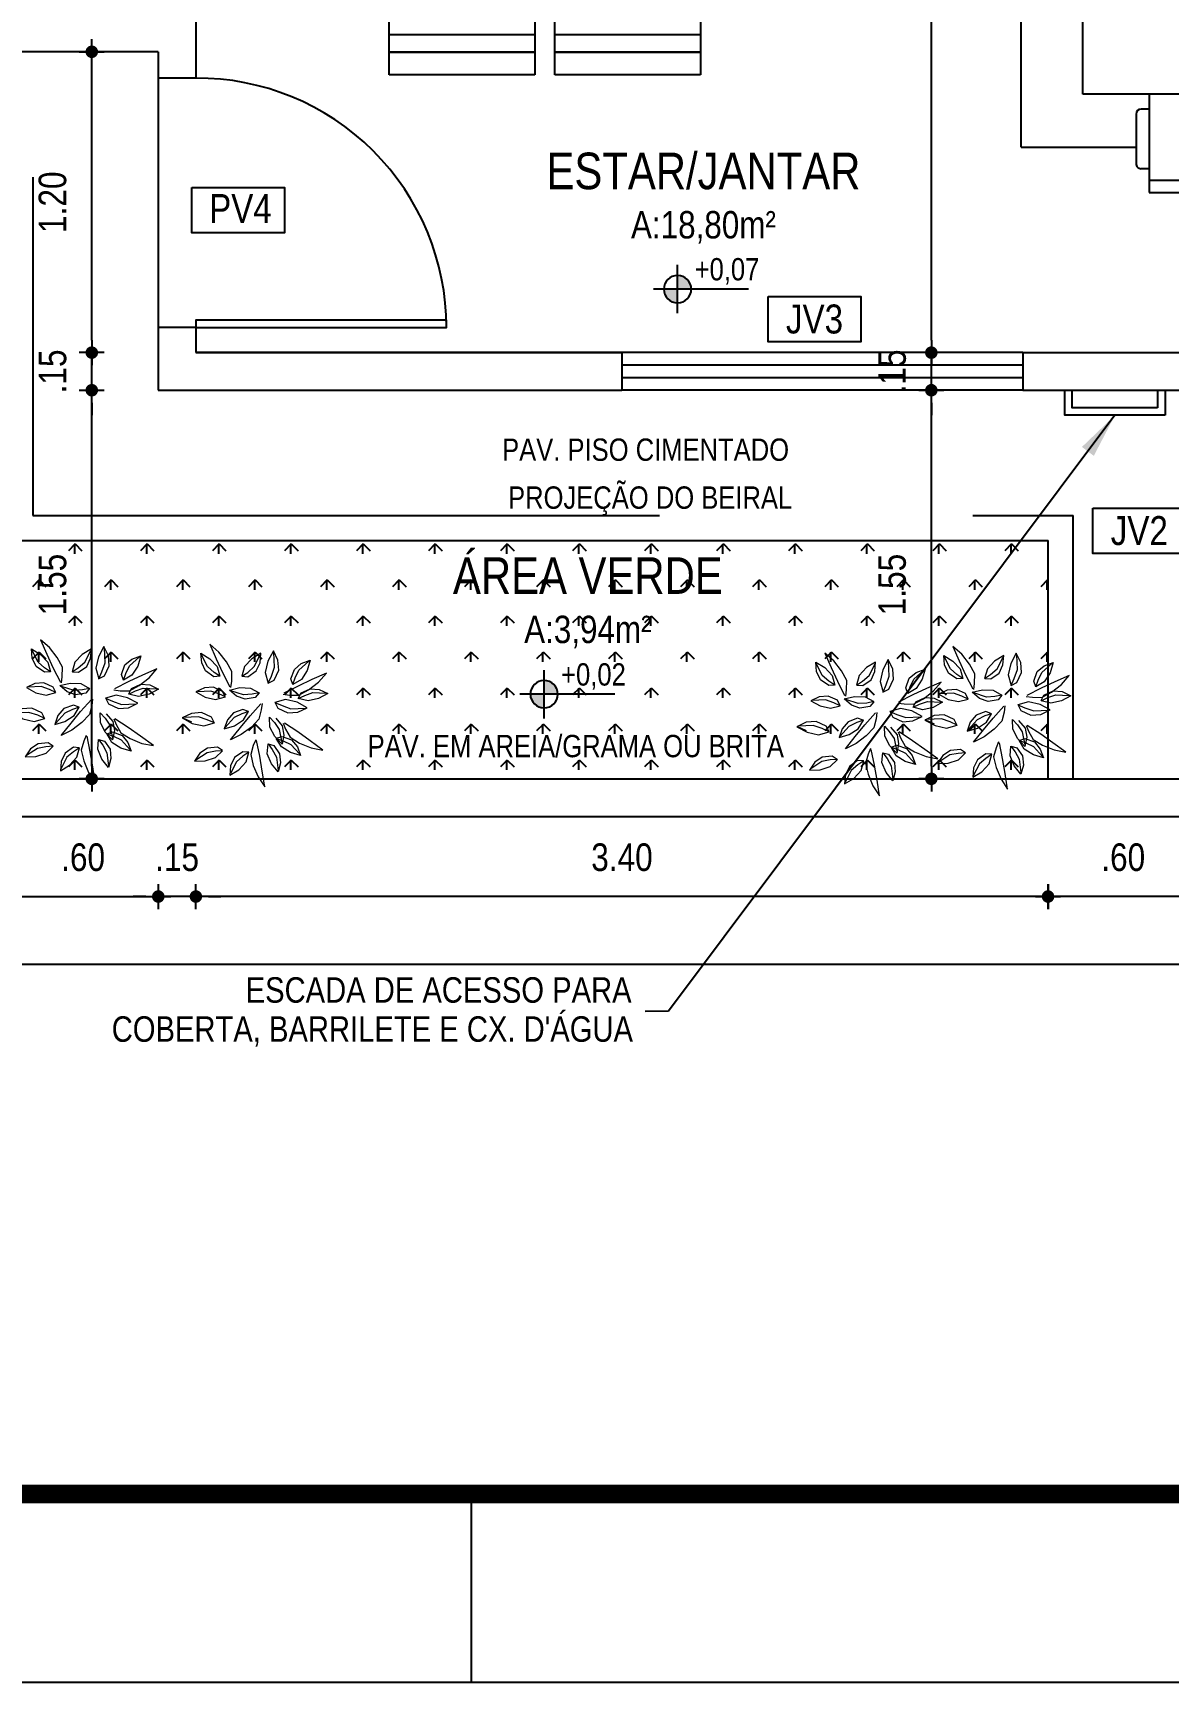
# Model space of a CAD drawing. Header units: millimetres. Extents: x 0 to 5100, y -1 to 1869.
# Drawn here: x 4797.01 to 4801.54, y 962.06 to 968.64 of the extents above; entities that cross this region are included whole.
import ezdxf
from ezdxf.enums import TextEntityAlignment as Align

# ---------------------------------------------------------------- set-up
doc = ezdxf.new("R2010")
doc.units = ezdxf.units.MM
doc.header["$LTSCALE"] = 20
doc.linetypes.add('HIDDEN2', pattern=[0.1875, 0.125, -0.0625])
for name, color, linetype in [('001', 1, 'Continuous'), ('003', 3, 'Continuous'), ('A-PEN-G', 3, 'Continuous'), ('AR-MOB', 252, 'Continuous'), ('COTA', 7, 'Continuous'), ('COTAS', 7, 'Continuous'), ('COTAS01', 7, 'Continuous'), ('DIVERSOS', 1, 'Continuous'), ('E-hatch', 8, 'Continuous'), ('E-txt-g', 3, 'Continuous'), ('LAY-OUT03', 6, 'Continuous'), ('LAY-OUT04', 4, 'Continuous'), ('LAYER1', 2, 'Continuous'), ('LAYER7', 4, 'Continuous'), ('LINHA PISO', 9, 'Continuous')]:
    doc.layers.add(name, color=color, linetype=linetype)
for name, color, linetype, lineweight in [('E-Cta-W', 7, 'Continuous', 20), ('E-Lay-9', 9, 'Continuous', 9), ('E-Txt-W', 7, 'Continuous', 20)]:
    doc.layers.add(name, color=color, linetype=linetype, lineweight=lineweight)
doc.styles.add('F2', font='ARIALN.TTF')
doc.styles.add('REG60', font='romans.shx', dxfattribs={"width": 0.8, "height": 0.15})
doc.styles.add('REG80', font='romans.shx', dxfattribs={"width": 0.8, "height": 0.2})
doc.styles.get("Standard").update_dxf_attribs({"font": 'arial.ttf'})
doc.dimstyles.new('ARQUITETURA', dxfattribs={"dimtxt": 0.11, "dimasz": 0.05, "dimexe": 0.1, "dimexo": 0, "dimgap": 0.1, "dimtad": 1, "dimzin": 5, "dimdsep": 46, "dimtxsty": 'F2', "dimblk": 'COTA', "dimcen": 0, "dimse1": 1, "dimse2": 1, "dimadec": 0, "dimazin": 0, "dimtfac": 2, "dimtix": 1, "dimtmove": 2, "dimatfit": 3, "dimldrblk": 'COTA', "dimfxl": 1, "dimtolj": 1, "dimtzin": 5, "dimarcsym": 0})
doc.dimstyles.get("Standard").update_dxf_attribs({"dimtxt": 0.18, "dimasz": 0.18, "dimexe": 0.18, "dimexo": 0.0625, "dimgap": 0.09, "dimtad": 0, "dimtih": 1, "dimtoh": 1, "dimdec": 4, "dimzin": 0, "dimdsep": 46, "dimtxsty": 'Standard', "dimcen": 0.09, "dimadec": 0, "dimazin": 0, "dimtfac": 1, "dimtdec": 4, "dimtofl": 0, "dimtmove": 0, "dimatfit": 3, "dimfxl": 1, "dimtolj": 1, "dimtzin": 0, "dimarcsym": 0})

# ---------------------------------------------------------------- blocks, each defined once
blk = doc.blocks.new('COTA')
at = {"layer": 'COTA'}
for p, q in [((-1, 0), (1, 0)), ((0, 1), (0, -1))]:
    blk.add_line(p, q, dxfattribs=at)
at = {"layer": 'COTA', "const_width": 0.5}
blk.add_lwpolyline([(-0.25, 0, 1), (0.25, 0, 1)], format="xyb", close=True, dxfattribs=at)
blk = doc.blocks.new('*D245')
at = {"color": 0, "lineweight": -2}
blk.add_line((4801.6127, 965.1911), (4801.1127, 965.1911), dxfattribs=at)
at = {"color": 0, "lineweight": -2, "xscale": 0.05, "yscale": 0.05, "zscale": 0.05, "rotation": 180}
blk.add_blockref('COTA', (4801.0627, 965.1911), dxfattribs=at)
at = {"color": 0, "lineweight": -2, "xscale": 0.05, "yscale": 0.05, "zscale": 0.05}
blk.add_blockref('COTA', (4801.6627, 965.1911), dxfattribs=at)
at = {"color": 0, "insert": (4801.3627, 965.3473), "char_height": 0.11, "attachment_point": 5, "style": 'F2'}
blk.add_mtext('\\A1;.60', dxfattribs=at)
blk = doc.blocks.new('*D246')
at = {"color": 0, "lineweight": -2}
blk.add_line((4801.0127, 965.1911), (4797.7127, 965.1911), dxfattribs=at)
at = {"color": 0, "lineweight": -2, "xscale": 0.05, "yscale": 0.05, "zscale": 0.05, "rotation": 180}
blk.add_blockref('COTA', (4797.6627, 965.1911), dxfattribs=at)
at = {"color": 0, "lineweight": -2, "xscale": 0.05, "yscale": 0.05, "zscale": 0.05}
blk.add_blockref('COTA', (4801.0627, 965.1911), dxfattribs=at)
at = {"color": 0, "insert": (4799.3627, 965.3473), "char_height": 0.11, "attachment_point": 5, "style": 'F2'}
blk.add_mtext('\\A1;3.40', dxfattribs=at)
blk = doc.blocks.new('*D247')
at = {"color": 0, "lineweight": -2}
for p, q in [((4797.4627, 965.1911), (4797.4127, 965.1911)), ((4797.6627, 965.1911), (4797.5127, 965.1911)), ((4797.7127, 965.1911), (4797.7627, 965.1911))]:
    blk.add_line(p, q, dxfattribs=at)
at = {"color": 0, "lineweight": -2, "xscale": 0.05, "yscale": 0.05, "zscale": 0.05}
blk.add_blockref('COTA', (4797.5127, 965.1911), dxfattribs=at)
at = {"color": 0, "lineweight": -2, "xscale": 0.05, "yscale": 0.05, "zscale": 0.05, "rotation": 180}
blk.add_blockref('COTA', (4797.6627, 965.1911), dxfattribs=at)
at = {"color": 0, "insert": (4797.5877, 965.3473), "char_height": 0.11, "attachment_point": 5, "style": 'F2'}
blk.add_mtext('\\A1;.15', dxfattribs=at)
blk = doc.blocks.new('TXT-AMB75')
at = {"layer": 'E-txt-g', "style": 'REG80', "width": 0.8, "flags": 8}
blk.add_attdef('TXT', text='', height=0.2, dxfattribs=at).set_placement((0.0055, 0.2964), align=Align.CENTER)
at = {"layer": 'E-Txt-W', "style": 'REG60', "width": 0.8, "flags": 8}
blk.add_attdef('TXT', text='', height=0.15, dxfattribs=at).set_placement((0.0055, 0.0271), align=Align.CENTER)
blk = doc.blocks.new('*D269')
at = {"color": 0, "lineweight": -2}
blk.add_line((4808.8627, 964.9205), (4783.9627, 964.9205), dxfattribs=at)
at = {"color": 0, "lineweight": -2, "xscale": 0.05, "yscale": 0.05, "zscale": 0.05, "rotation": 180}
blk.add_blockref('COTA', (4783.9127, 964.9205), dxfattribs=at)
at = {"color": 0, "lineweight": -2, "xscale": 0.05, "yscale": 0.05, "zscale": 0.05}
blk.add_blockref('COTA', (4808.9127, 964.9205), dxfattribs=at)
at = {"color": 0, "insert": (4796.4127, 965.0767), "char_height": 0.11, "attachment_point": 5, "style": 'F2'}
blk.add_mtext('\\A1;25.00', dxfattribs=at)
blk = doc.blocks.new('SALLA')
at = {"layer": 'AR-MOB', "color": 8}
for p, q in [((2372.9014, 1146.0273), (2372.1746, 1146.0273)), ((2372.1746, 1146.0273), (2372.1746, 1145.8261)), ((2372.9014, 1145.8261), (2372.9014, 1146.0273)), ((2373.727, 1146.0273), (2373.0003, 1146.0273)), ((2373.0003, 1146.0273), (2373.0003, 1145.8261)), ((2373.727, 1145.8261), (2373.727, 1146.0273)), ((2372.1746, 1145.9155), (2372.9014, 1145.9155)), ((2373.0003, 1145.9155), (2373.727, 1145.9155)), ((2372.1746, 1145.8261), (2372.1746, 1145.2447)), ((2372.9014, 1145.2447), (2372.9014, 1145.8261)), ((2373.0003, 1145.8261), (2373.0003, 1145.2447)), ((2373.727, 1145.2447), (2373.727, 1145.8261)), ((2372.1746, 1145.2447), (2372.9014, 1145.2447)), ((2373.0003, 1145.2447), (2373.727, 1145.2447))]:
    blk.add_line(p, q, dxfattribs=at)
for points in [[(2372.9014, 1145.9155), (2372.1746, 1145.9155), (2372.1746, 1145.8261), (2372.9014, 1145.8261)], [(2373.727, 1145.9155), (2373.0003, 1145.9155), (2373.0003, 1145.8261), (2373.727, 1145.8261)], [(2374.0012, 1143.2605), (2374.5383, 1143.2605), (2374.5383, 1145.1355), (2374.0012, 1145.1355), (2374.0012, 1145.278), (2374.6947, 1145.278), (2374.6947, 1143.118), (2374.0012, 1143.118), (2374.0012, 1143.2605)], [(2373.4742, 1144.2914), (2372.814, 1144.2914), (2372.814, 1144.8481), (2373.4742, 1144.8481)], [(2373.4742, 1143.5347), (2372.814, 1143.5347), (2372.814, 1144.2914), (2373.4742, 1144.2914)], [(2374.4207, 1143.8855), (2374.4908, 1143.8855)]]:
    blk.add_lwpolyline(points, close=True, dxfattribs=at)
at = {"layer": 'AR-MOB', "color": 8, "lineweight": 60}
for points in [[(2372.1746, 1145.6983), (2371.9962, 1145.6983), (2371.9962, 1142.9966), (2374.0701, 1142.9966)], [(2373.0003, 1145.6983), (2372.9014, 1145.6983)], [(2374.2711, 1145.278), (2374.2711, 1145.6983), (2373.727, 1145.6983)], [(2373.6972, 1142.9966), (2374.0711, 1142.9966), (2374.0711, 1143.118)]]:
    blk.add_lwpolyline(points, dxfattribs=at)
at = {"layer": 'AR-MOB', "color": 8}
for points in [[(2374.0012, 1145.2495), (2373.8872, 1145.2495, 0.414214), (2373.8397, 1145.202), (2373.8397, 1144.5957, 0.414214), (2373.8872, 1144.5482), (2374.3257, 1144.5482, -0.414214), (2374.3732, 1144.5007), (2374.3732, 1143.933, 0.414214), (2374.4207, 1143.8855, 0.414214), (2374.3732, 1143.838, 0.414214), (2374.3257, 1143.8855, 0.414214), (2374.3732, 1143.933)], [(2374.3732, 1145.088), (2374.3732, 1144.5957, 0.414214), (2374.4207, 1144.5482)], [(2374.5383, 1144.5007, 0.414214), (2374.4908, 1144.5482, 0.414214), (2374.5383, 1144.5957)], [(2373.8872, 1143.8855), (2374.3257, 1143.8855), (2373.8872, 1143.8855, -0.414214), (2373.8397, 1143.933), (2373.8397, 1144.5007, -0.414214), (2373.8872, 1144.5482)], [(2374.3732, 1144.5007, -0.414214), (2374.4207, 1144.5482), (2374.4908, 1144.5482)], [(2374.5383, 1143.838, 0.414214), (2374.4908, 1143.8855, 0.414214), (2374.5383, 1143.933)], [(2374.0012, 1143.1465), (2373.8872, 1143.1465, -0.414214), (2373.8397, 1143.194), (2373.8397, 1143.838, -0.414214), (2373.8872, 1143.8855)], [(2374.3732, 1143.308), (2374.3732, 1143.838), (2374.3732, 1143.308, 0.414214), (2374.4207, 1143.2605)]]:
    blk.add_lwpolyline(points, format="xyb", dxfattribs=at)
for centre, radius, start, end in [((2374.3257, 1145.088), 0.0475, 0, 90), ((2374.4207, 1145.088), 0.0475, 90, 180), ((2374.3105, 1144.611), 0.0646, 283.68358, 346.31642)]:
    blk.add_arc(centre, radius, start, end, dxfattribs=at)
for centre, major_axis, start_param, end_param in [((2372.9393, 1143.8815), (-0.0616, -0.0616), 3.141593, 9.424778), ((2373.1813, 1143.8815), (-0.0616, -0.0616), 3.141593, 9.424778), ((2373.0338, 1143.6367), (0.1161, 0), 0, 6.283185)]:
    blk.add_ellipse(centre, major_axis=major_axis, ratio=0.629629, start_param=start_param, end_param=end_param, dxfattribs=at)
for points in [[(2373.0168, 1143.959), (2373.0057, 1143.9701), (2372.9902, 1143.9759), (2372.9453, 1143.9781), (2372.9146, 1143.9636), (2372.9624, 1143.9194), (2372.9446, 1143.8896), (2372.9386, 1143.8378), (2372.9454, 1143.8144), (2372.9794, 1143.7863), (2372.9067, 1143.7836), (2372.9509, 1143.7939), (2372.9726, 1143.8066), (2373.0201, 1143.8513), (2373.0396, 1143.8905), (2373.0313, 1143.9383), (2373.0257, 1143.9501), (2373.0168, 1143.959)], [(2373.2588, 1143.959), (2373.2477, 1143.9701), (2373.2322, 1143.9759), (2373.1873, 1143.9781), (2373.1566, 1143.9636), (2373.1079, 1143.9194), (2373.0901, 1143.8896), (2373.0841, 1143.8378), (2373.0909, 1143.8144), (2373.1249, 1143.7863), (2373.1487, 1143.7836), (2373.1929, 1143.7939), (2373.2146, 1143.8066), (2373.2621, 1143.8513), (2373.2816, 1143.8905), (2373.2733, 1143.9383), (2373.2677, 1143.9501), (2373.2588, 1143.959)], [(2373.1799, 1143.6367), (2373.1799, 1143.6576), (2373.1708, 1143.6777), (2373.1306, 1143.7221), (2373.088, 1143.7374), (2373.0004, 1143.7417), (2372.9554, 1143.7304), (2372.9974, 1143.6872), (2372.9817, 1143.6587), (2372.9874, 1143.6001), (2372.9107, 1143.5751), (2372.9622, 1143.6432), (2372.9946, 1143.6347), (2373.0815, 1143.6321), (2373.1369, 1143.5506), (2373.1741, 1143.6035), (2373.1799, 1143.6199), (2373.1799, 1143.6367)]]:
    blk.add_open_spline(points, degree=3, knots=[0, 0, 0, 0, 0.519046, 0.519046, 1.493507, 1.493507, 2.470493, 2.470493, 3.20228, 3.20228, 3.934067, 3.934067, 4.665854, 4.665854, 5.866303, 5.866303, 6.283185, 6.283185, 6.283185, 6.283185], dxfattribs=at)
blk = doc.blocks.new('A$C118B4C87')
at = {"layer": 'COTAS01', "color": 8}
for p, q in [((0.7174, 1.4873), (0.1807, 1.4873)), ((0.1807, 1.0295), (0.1807, 1.4873)), ((1.4597, 1.4873), (1.1428, 1.4873)), ((2.4036, 1.4873), (1.8851, 1.4873)), ((2.4036, 1.0295), (2.4036, 1.4873)), ((0.1807, 0.1462), (0.1807, 0.604)), ((2.4036, 0.1462), (2.4036, 0.604)), ((0.7174, 0.1462), (0.1807, 0.1462)), ((1.4597, 0.1462), (1.1428, 0.1462)), ((2.4036, 0.1462), (1.8851, 0.1462))]:
    blk.add_line(p, q, dxfattribs=at)
blk.add_arc((1.1228, 0.1146), 0.02, 270, 0, dxfattribs=at)
at = {"layer": 'LAY-OUT03', "color": 8}
for p, q in [((0.77, 1.6335), (1.0902, 1.6335)), ((0.77, 1.2421), (0.77, 1.6335)), ((0.77, 1.5853), (1.0902, 1.5853)), ((1.0902, 1.2421), (1.0902, 1.6335)), ((1.8325, 1.6335), (1.5123, 1.6335)), ((1.5123, 1.2421), (1.5123, 1.6335)), ((1.8325, 1.5853), (1.5123, 1.5853)), ((1.8325, 1.2421), (1.8325, 1.6335)), ((0.7174, 1.3214), (0.7174, 1.5188)), ((0.77, 1.5389), (0.7374, 1.5389)), ((1.0902, 1.5389), (1.1228, 1.5389)), ((1.1428, 1.3214), (1.1428, 1.5188)), ((1.4597, 1.3214), (1.4597, 1.5188)), ((1.5123, 1.5389), (1.4797, 1.5389)), ((1.8325, 1.5389), (1.8651, 1.5389)), ((1.8851, 1.3214), (1.8851, 1.5188)), ((0.77, 1.3014), (0.7374, 1.3014)), ((1.0902, 1.3014), (1.1228, 1.3014)), ((1.5123, 1.3014), (1.4797, 1.3014)), ((1.8325, 1.3014), (1.8651, 1.3014)), ((0.0946, 0.9769), (0.0946, 1.0094)), ((0.3121, 1.0295), (0.1146, 1.0295)), ((0.3321, 0.9769), (0.3321, 1.0094)), ((2.2521, 0.9769), (2.2521, 1.0094)), ((2.2721, 1.0295), (2.4696, 1.0295)), ((2.4896, 0.9769), (2.4896, 1.0094)), ((0, 0.6566), (0, 0.9769)), ((0.3914, 0.9769), (0, 0.9769)), ((0.0481, 0.6566), (0.0481, 0.9769)), ((2.1928, 0.9769), (2.5842, 0.9769)), ((2.5361, 0.6566), (2.5361, 0.9769)), ((2.5842, 0.6566), (2.5842, 0.9769)), ((0.3914, 0.6566), (0, 0.6566)), ((0.0946, 0.6566), (0.0946, 0.624)), ((0.3121, 0.604), (0.1146, 0.604)), ((0.3321, 0.6566), (0.3321, 0.624)), ((2.1928, 0.6566), (2.5842, 0.6566)), ((2.2521, 0.6566), (2.2521, 0.624)), ((2.2721, 0.604), (2.4696, 0.604)), ((2.4896, 0.6566), (2.4896, 0.624)), ((0.77, 0.3321), (0.7374, 0.3321)), ((0.77, 0.3914), (0.77, 0)), ((1.0902, 0.3914), (1.0902, 0)), ((1.0902, 0.3321), (1.1228, 0.3321)), ((1.5123, 0.3321), (1.4797, 0.3321)), ((1.5123, 0.3914), (1.5123, 0)), ((1.8325, 0.3914), (1.8325, 0)), ((1.8325, 0.3321), (1.8651, 0.3321)), ((0.7174, 0.3121), (0.7174, 0.1146)), ((1.1428, 0.3121), (1.1428, 0.1146)), ((1.4597, 0.3121), (1.4597, 0.1146)), ((1.8851, 0.3121), (1.8851, 0.1146)), ((0.77, 0.0946), (0.7374, 0.0946)), ((1.0902, 0.0946), (1.1228, 0.0946)), ((1.5123, 0.0946), (1.4797, 0.0946)), ((1.8325, 0.0946), (1.8651, 0.0946)), ((0.77, 0.0481), (1.0902, 0.0481)), ((0.77, 0), (1.0902, 0)), ((1.8325, 0.0481), (1.5123, 0.0481)), ((1.8325, 0), (1.5123, 0))]:
    blk.add_line(p, q, dxfattribs=at)
for centre, start, end in [((0.7374, 1.5188), 90, 180), ((1.1228, 1.5188), 360, 90), ((1.4797, 1.5188), 90, 180), ((1.8651, 1.5188), 360, 90), ((0.7374, 1.3214), 180, 270), ((1.1228, 1.3214), 270, 0), ((1.4797, 1.3214), 180, 270), ((1.8651, 1.3214), 270, 0), ((0.1146, 1.0094), 90, 180), ((0.3121, 1.0094), 0, 90), ((2.2721, 1.0094), 90, 180), ((2.4696, 1.0094), 0, 90), ((0.1146, 0.624), 180, 270), ((0.3121, 0.624), 270, 360), ((2.2721, 0.624), 180, 270), ((2.4696, 0.624), 270, 360), ((0.7374, 0.3121), 90, 180), ((1.1228, 0.3121), 0, 90), ((1.4797, 0.3121), 90, 180), ((1.8651, 0.3121), 0, 90), ((0.7374, 0.1146), 180, 270), ((1.4797, 0.1146), 180, 270), ((1.8651, 0.1146), 270, 0)]:
    blk.add_arc(centre, 0.02, start, end, dxfattribs=at)
at = {"layer": 'LAY-OUT04', "color": 8}
for p, q in [((0.3914, 1.2421), (0.3914, 0.3914)), ((2.1928, 1.2421), (0.3914, 1.2421)), ((2.1928, 1.2421), (2.1928, 0.3914)), ((2.1928, 0.3914), (0.3914, 0.3914))]:
    blk.add_line(p, q, dxfattribs=at)
blk = doc.blocks.new('NIVEL')
at = {"layer": 'DIVERSOS'}
h = blk.add_hatch(color=7, dxfattribs=at)
h.paths.add_polyline_path([(0, 0.137, 0.414214), (-0.137, 0), (0, 0)])
h.paths.add_polyline_path([(0, 0), (0, -0.137, 0.414214), (0.137, 0)])
at = {"layer": 'DIVERSOS', "color": 7}
for p, q in [((0, 0.242), (0, -0.242)), ((0.709, 0), (-0.242, 0))]:
    blk.add_line(p, q, dxfattribs=at)
blk.add_circle((0, 0), 0.137, dxfattribs=at)
blk = doc.blocks.new('PRANCHA')
at = {"color": 7}
blk.add_line((48.1, 1), (48.1, 0), dxfattribs=at)
blk.add_lwpolyline([(0, 0), (84.1, 0), (84.1, 59.4), (0, 59.4)], close=True, dxfattribs=at)
at = {"color": 1, "const_width": 0.1}
blk.add_lwpolyline([(2.5, 58.4), (83.1, 58.4), (83.1, 1), (2.5, 1)], close=True, dxfattribs=at)
blk = doc.blocks.new('*D294')
at = {"color": 0, "lineweight": -2}
blk.add_line((4796.9627, 965.1911), (4797.4627, 965.1911), dxfattribs=at)
at = {"color": 0, "lineweight": -2, "xscale": 0.05, "yscale": 0.05, "zscale": 0.05, "rotation": 180}
blk.add_blockref('COTA', (4796.9127, 965.1911), dxfattribs=at)
at = {"color": 0, "lineweight": -2, "xscale": 0.05, "yscale": 0.05, "zscale": 0.05}
blk.add_blockref('COTA', (4797.5127, 965.1911), dxfattribs=at)
at = {"color": 0, "insert": (4797.2127, 965.3473), "char_height": 0.11, "attachment_point": 5, "style": 'F2'}
blk.add_mtext('\\A1;.60', dxfattribs=at)
blk = doc.blocks.new('*D295')
at = {"color": 0, "lineweight": -2}
blk.add_line((4800.5971, 965.7106), (4800.5971, 967.1606), dxfattribs=at)
at = {"color": 0, "lineweight": -2, "xscale": 0.05, "yscale": 0.05, "zscale": 0.05}
for p, rotation in [((4800.5971, 967.2106), 90), ((4800.5971, 965.6606), 270)]:
    blk.add_blockref('COTA', p, dxfattribs=dict(at, rotation=rotation))
at = {"color": 0, "insert": (4800.441, 966.4356), "char_height": 0.11, "attachment_point": 5, "rotation": 90, "style": 'F2'}
blk.add_mtext('\\A1;1.55', dxfattribs=at)
blk = doc.blocks.new('*D296')
at = {"color": 0, "lineweight": -2}
for p, q in [((4800.5971, 967.4106), (4800.5971, 967.4606)), ((4800.5971, 967.2106), (4800.5971, 967.3606)), ((4800.5971, 967.1606), (4800.5971, 967.1106))]:
    blk.add_line(p, q, dxfattribs=at)
at = {"color": 0, "lineweight": -2, "xscale": 0.05, "yscale": 0.05, "zscale": 0.05}
for p, rotation in [((4800.5971, 967.3606), 270), ((4800.5971, 967.2106), 90)]:
    blk.add_blockref('COTA', p, dxfattribs=dict(at, rotation=rotation))
at = {"color": 0, "insert": (4800.441, 967.2856), "char_height": 0.11, "attachment_point": 5, "rotation": 90, "style": 'F2'}
blk.add_mtext('\\A1;.15', dxfattribs=at)
blk = doc.blocks.new('*D297')
at = {"color": 0, "lineweight": -2}
blk.add_line((4800.5971, 967.4106), (4800.5971, 970.9606), dxfattribs=at)
at = {"color": 0, "lineweight": -2, "xscale": 0.05, "yscale": 0.05, "zscale": 0.05}
for p, rotation in [((4800.5971, 971.0106), 90), ((4800.5971, 967.3606), 270)]:
    blk.add_blockref('COTA', p, dxfattribs=dict(at, rotation=rotation))
at = {"color": 0, "insert": (4800.4184, 968.8614), "char_height": 0.11, "attachment_point": 5, "rotation": 90, "style": 'F2'}
blk.add_mtext('\\A1;3.65', dxfattribs=at)
blk = doc.blocks.new('*D319')
at = {"color": 0, "lineweight": -2}
blk.add_line((4797.2474, 965.7106), (4797.2474, 967.1606), dxfattribs=at)
at = {"color": 0, "lineweight": -2, "xscale": 0.05, "yscale": 0.05, "zscale": 0.05}
for p, rotation in [((4797.2474, 967.2106), 90), ((4797.2474, 965.6606), 270)]:
    blk.add_blockref('COTA', p, dxfattribs=dict(at, rotation=rotation))
at = {"color": 0, "insert": (4797.0912, 966.4356), "char_height": 0.11, "attachment_point": 5, "rotation": 90, "style": 'F2'}
blk.add_mtext('\\A1;1.55', dxfattribs=at)
blk = doc.blocks.new('*D320')
at = {"color": 0, "lineweight": -2}
for p, q in [((4797.2474, 967.4106), (4797.2474, 967.4606)), ((4797.2474, 967.2106), (4797.2474, 967.3606)), ((4797.2474, 967.1606), (4797.2474, 967.1106))]:
    blk.add_line(p, q, dxfattribs=at)
at = {"color": 0, "lineweight": -2, "xscale": 0.05, "yscale": 0.05, "zscale": 0.05}
for p, rotation in [((4797.2474, 967.3606), 270), ((4797.2474, 967.2106), 90)]:
    blk.add_blockref('COTA', p, dxfattribs=dict(at, rotation=rotation))
at = {"color": 0, "insert": (4797.0912, 967.2856), "char_height": 0.11, "attachment_point": 5, "rotation": 90, "style": 'F2'}
blk.add_mtext('\\A1;.15', dxfattribs=at)
blk = doc.blocks.new('*D321')
at = {"color": 0, "lineweight": -2}
blk.add_line((4797.2474, 967.4106), (4797.2474, 968.5106), dxfattribs=at)
at = {"color": 0, "lineweight": -2, "xscale": 0.05, "yscale": 0.05, "zscale": 0.05}
for p, rotation in [((4797.2474, 968.5606), 90), ((4797.2474, 967.3606), 270)]:
    blk.add_blockref('COTA', p, dxfattribs=dict(at, rotation=rotation))
at = {"color": 0, "insert": (4797.0912, 967.9606), "char_height": 0.11, "attachment_point": 5, "rotation": 90, "style": 'F2'}
blk.add_mtext('\\A1;1.20', dxfattribs=at)
blk = doc.blocks.new('arb-pl48')
at = {"color": 8}
for p, q in [((0.059, 0.55), (0.01, 0.624)), ((0.01, 0.624), (0.028, 0.508)), ((-0.106, 0.447), (-0.088, 0.514)), ((-0.088, 0.514), (-0.039, 0.453)), ((-0.076, 0.404), (-0.088, 0.502)), ((0.028, 0.508), (0.047, 0.398)), ((0.095, 0.465), (0.059, 0.55)), ((0.201, 0.497), (0.147, 0.438)), ((0.268, 0.537), (0.201, 0.497)), ((0.219, 0.438), (0.264, 0.526)), ((0.262, 0.468), (0.268, 0.537)), ((-0.231, 0.328), (-0.255, 0.393)), ((-0.255, 0.393), (-0.18, 0.371)), ((-0.182, 0.31), (-0.248, 0.383)), ((-0.18, 0.371), (-0.113, 0.329)), ((-0.1, 0.379), (-0.106, 0.447)), ((-0.057, 0.318), (-0.1, 0.379)), ((-0.045, 0.349), (-0.076, 0.404)), ((-0.039, 0.453), (-0.008, 0.379)), ((-0.008, 0.379), (-0.014, 0.306)), ((0.047, 0.398), (0.071, 0.282)), ((0.114, 0.385), (0.095, 0.465)), ((0.095, 0.318), (0.114, 0.385)), ((0.147, 0.438), (0.127, 0.367)), ((0.127, 0.367), (0.171, 0.397)), ((0.128, 0.367), (0.172, 0.364)), ((0.171, 0.397), (0.219, 0.438)), ((0.172, 0.364), (0.233, 0.407)), ((0.233, 0.407), (0.262, 0.468)), ((0.374, 0.408), (0.321, 0.357)), ((0.45, 0.432), (0.374, 0.408)), ((0.375, 0.36), (0.436, 0.372)), ((0.433, 0.338), (0.489, 0.376)), ((0.436, 0.372), (0.519, 0.426)), ((0.528, 0.434), (0.45, 0.432)), ((0.489, 0.376), (0.528, 0.434)), ((-0.334, 0.335), (-0.42, 0.352)), ((-0.42, 0.352), (-0.325, 0.283)), ((-0.247, 0.3), (-0.334, 0.335)), ((-0.325, 0.283), (-0.234, 0.218)), ((-0.178, 0.257), (-0.247, 0.3)), ((-0.188, 0.276), (-0.231, 0.328)), ((-0.118, 0.251), (-0.188, 0.276)), ((-0.125, 0.283), (-0.182, 0.31)), ((-0.144, 0.197), (-0.178, 0.257)), ((-0.131, 0.241), (-0.118, 0.309)), ((-0.075, 0.266), (-0.125, 0.283)), ((-0.118, 0.309), (-0.064, 0.253)), ((-0.076, 0.265), (-0.118, 0.251)), ((-0.097, 0.201), (-0.117, 0.297)), ((-0.113, 0.329), (-0.075, 0.266)), ((-0.064, 0.253), (-0.028, 0.182)), ((-0.015, 0.306), (-0.057, 0.318)), ((-0.014, 0.306), (-0.045, 0.349)), ((0.077, 0.276), (0.095, 0.318)), ((0.184, 0.238), (0.262, 0.277)), ((0.262, 0.277), (0.189, 0.186)), ((0.321, 0.357), (0.375, 0.36)), ((0.322, 0.356), (0.359, 0.331)), ((0.359, 0.331), (0.433, 0.338)), ((-0.234, 0.218), (-0.135, 0.153)), ((-0.127, 0.153), (-0.144, 0.197)), ((-0.119, 0.174), (-0.131, 0.241)), ((-0.071, 0.117), (-0.119, 0.174)), ((-0.062, 0.149), (-0.097, 0.201)), ((-0.026, 0.109), (-0.062, 0.149)), ((-0.028, 0.182), (-0.026, 0.109)), ((0.036, 0.055), (0.053, 0.123)), ((0.053, 0.123), (0.109, 0.182)), ((0.109, 0.182), (0.184, 0.238)), ((0.189, 0.186), (0.118, 0.1)), ((0.167, 0.13), (0.129, 0.067)), ((0.234, 0.173), (0.167, 0.13)), ((0.309, 0.195), (0.234, 0.173)), ((0.236, 0.112), (0.302, 0.185)), ((0.242, 0.078), (0.286, 0.129)), ((0.286, 0.129), (0.309, 0.195)), ((0.461, 0.174), (0.382, 0.152)), ((0.382, 0.153), (0.404, 0.109)), ((0.382, 0.152), (0.435, 0.128)), ((0.435, 0.128), (0.5, 0.106)), ((0.546, 0.155), (0.461, 0.174)), ((0.621, 0.114), (0.546, 0.155)), ((0.621, 0.111), (0.552, 0.143)), ((-0.235, 0.072), (-0.304, 0.039)), ((-0.304, 0.039), (-0.229, -0.002)), ((-0.183, 0.047), (-0.291, 0.042)), ((-0.161, 0.078), (-0.235, 0.072)), ((-0.118, 0.024), (-0.183, 0.047)), ((-0.087, 0.043), (-0.161, 0.078)), ((-0.144, -0.021), (-0.065, 0.001)), ((-0.065, 0.001), (-0.118, 0.024)), ((-0.065, -0.001), (-0.087, 0.043)), ((0.03, 0.009), (0.036, 0.055)), ((0.118, 0.1), (0.039, 0.011)), ((0.129, 0.067), (0.179, 0.084)), ((0.13, 0.067), (0.172, 0.052)), ((0.172, 0.052), (0.242, 0.078)), ((0.179, 0.084), (0.236, 0.112)), ((0.404, 0.109), (0.478, 0.075)), ((0.478, 0.075), (0.552, 0.081)), ((0.5, 0.106), (0.608, 0.111)), ((0.552, 0.081), (0.621, 0.114)), ((-0.456, -0.066), (-0.387, -0.028)), ((-0.393, -0.096), (-0.456, -0.066)), ((-0.345, -0.073), (-0.444, -0.068)), ((-0.326, -0.101), (-0.393, -0.096)), ((-0.387, -0.028), (-0.31, -0.011)), ((-0.314, -0.092), (-0.387, -0.149)), ((-0.286, -0.052), (-0.345, -0.073)), ((-0.338, -0.168), (-0.237, -0.121)), ((-0.258, -0.07), (-0.326, -0.101)), ((-0.242, -0.053), (-0.314, -0.092)), ((-0.31, -0.011), (-0.238, -0.029)), ((-0.238, -0.029), (-0.286, -0.052)), ((-0.238, -0.03), (-0.258, -0.07)), ((-0.173, -0.054), (-0.242, -0.053)), ((-0.237, -0.121), (-0.131, -0.068)), ((-0.229, -0.002), (-0.144, -0.021)), ((-0.127, -0.06), (-0.173, -0.054)), ((0.052, -0.07), (0.081, -0.036)), ((0.052, -0.071), (0.104, -0.06)), ((0.116, -0.106), (0.052, -0.071)), ((0.081, -0.036), (0.155, -0.023)), ((0.104, -0.06), (0.167, -0.056)), ((0.195, -0.11), (0.116, -0.106)), ((0.155, -0.023), (0.218, -0.046)), ((0.167, -0.056), (0.26, -0.086)), ((0.271, -0.091), (0.195, -0.11)), ((0.218, -0.046), (0.271, -0.091)), ((0.26, -0.111), (0.254, -0.157)), ((0.321, -0.221), (0.268, -0.116)), ((0.373, -0.022), (0.301, -0.04)), ((0.301, -0.04), (0.349, -0.063)), ((0.302, -0.041), (0.321, -0.081)), ((0.321, -0.081), (0.389, -0.112)), ((0.349, -0.063), (0.409, -0.084)), ((0.45, -0.039), (0.373, -0.022)), ((0.389, -0.112), (0.456, -0.107)), ((0.409, -0.084), (0.507, -0.079)), ((0.519, -0.077), (0.45, -0.039)), ((0.456, -0.107), (0.519, -0.077)), ((-0.387, -0.149), (-0.445, -0.215)), ((-0.445, -0.215), (-0.338, -0.168)), ((-0.326, -0.311), (-0.304, -0.236)), ((-0.243, -0.238), (-0.316, -0.304)), ((-0.304, -0.236), (-0.261, -0.169)), ((-0.261, -0.169), (-0.198, -0.131)), ((-0.215, -0.181), (-0.243, -0.238)), ((-0.198, -0.131), (-0.215, -0.181)), ((-0.183, -0.174), (-0.209, -0.244)), ((-0.198, -0.132), (-0.183, -0.174)), ((-0.059, -0.163), (-0.093, -0.238)), ((-0.093, -0.238), (-0.087, -0.311)), ((-0.039, -0.194), (-0.062, -0.259)), ((-0.015, -0.142), (-0.059, -0.163)), ((-0.016, -0.142), (-0.039, -0.194)), ((0.006, -0.22), (-0.016, -0.142)), ((-0.013, -0.305), (0.006, -0.22)), ((0.073, -0.232), (0.045, -0.293)), ((0.134, -0.19), (0.073, -0.232)), ((0.136, -0.222), (0.088, -0.264)), ((0.179, -0.193), (0.134, -0.19)), ((0.18, -0.193), (0.136, -0.222)), ((0.16, -0.264), (0.18, -0.193)), ((0.254, -0.157), (0.253, -0.227)), ((0.253, -0.227), (0.292, -0.299)), ((0.368, -0.323), (0.321, -0.221)), ((0.361, -0.264), (0.341, -0.193)), ((0.341, -0.193), (0.385, -0.222)), ((0.342, -0.193), (0.386, -0.19)), ((0.385, -0.222), (0.433, -0.264)), ((0.386, -0.19), (0.447, -0.232)), ((0.447, -0.232), (0.476, -0.293)), ((-0.26, -0.287), (-0.326, -0.311)), ((-0.209, -0.244), (-0.26, -0.287)), ((-0.087, -0.311), (-0.054, -0.381)), ((-0.062, -0.259), (-0.057, -0.368)), ((-0.054, -0.381), (-0.013, -0.305)), ((0.045, -0.293), (0.039, -0.363)), ((0.039, -0.363), (0.106, -0.322)), ((0.088, -0.264), (0.043, -0.351)), ((0.106, -0.322), (0.16, -0.264)), ((0.292, -0.299), (0.349, -0.372)), ((0.415, -0.322), (0.361, -0.264)), ((0.415, -0.43), (0.368, -0.323)), ((0.482, -0.363), (0.415, -0.322)), ((0.433, -0.264), (0.477, -0.351)), ((0.476, -0.293), (0.482, -0.363)), ((0.349, -0.372), (0.415, -0.43))]:
    blk.add_line(p, q, dxfattribs=at)

msp = doc.modelspace()

# ---------------------------------------------------------------- hatches: boundary and pattern name
at = {"layer": 'E-hatch'}
h = msp.add_hatch(dxfattribs=at)
h.set_pattern_fill('GRASS', color=8, scale=0.008, angle=180, style=0)
h.set_pattern_definition([(270, (0, 0.32172), (0.143684, -0.143684), [0.0381, -0.249268]), (225, (0, 0.32172), (0.143684098, -0.143684098), [0.0381, -0.1651]), (315, (0, 0.32172), (0.143684098, 0.143684098), [0.0381, -0.1651])])
h.paths.add_polyline_path([(4796.9127, 966.6106), (4801.0627, 966.6106), (4801.0627, 965.6606), (4796.9127, 965.6606)])
h.paths.add_polyline_path([(4798.6424, 966.3524), (4799.8108, 966.3524), (4799.8108, 966.6279), (4798.6424, 966.6279)], flags=9)
h.paths.add_polyline_path([(4798.9395, 966.1475), (4799.5136, 966.1475), (4799.5136, 966.3447), (4798.9395, 966.3447)], flags=24)
edge = h.paths.add_edge_path(flags=16)
edge.add_line((4799.3347, 965.998), (4798.9555, 965.998))
edge = h.paths.add_edge_path(flags=16)
edge.add_arc((4799.0519, 965.998), 0.0548, 0, 360)
edge = h.paths.add_edge_path(flags=16)
edge.add_line((4799.0519, 965.9016), (4799.0519, 966.0943))
h.paths.add_polyline_path([(4800.5549, 966.2813), (4800.5549, 966.5816), (4800.3259, 966.5816), (4800.3259, 966.2813)], flags=24)
h.paths.add_polyline_path([(4798.325, 965.7222), (4800.0323, 965.7222), (4800.0323, 965.8605), (4798.325, 965.8605)], flags=24)
h.paths.add_polyline_path([(4799.0932, 965.9882), (4799.4049, 965.9882), (4799.4049, 966.1487), (4799.0932, 966.1487)], flags=24)

# ---------------------------------------------------------------- linework, layer by layer
at = {"color": 8, "linetype": 'HIDDEN2'}
for p, q in [((4797.0127, 968.0606), (4797.0127, 966.7106)), ((4797.0127, 966.7106), (4801.1627, 966.7106)), ((4801.1627, 965.6606), (4801.1627, 966.7106))]:
    msp.add_line(p, q, dxfattribs=at)
at = {"color": 6}
for points in [[(4797.6462, 968.0194), (4798.0169, 968.0194), (4798.0169, 967.8391), (4797.6462, 967.8391)], [(4799.9456, 967.584), (4800.3163, 967.584), (4800.3163, 967.4037), (4799.9456, 967.4037)], [(4801.2415, 966.7399), (4801.6122, 966.7399), (4801.6122, 966.5597), (4801.2415, 966.5597)]]:
    msp.add_lwpolyline(points, close=True, dxfattribs=at)
at = {"color": 4}
for points in [[(4801.5296, 967.1106), (4801.1296, 967.1106), (4801.1296, 967.2106), (4801.5296, 967.2106)], [(4801.4996, 967.1406), (4801.1596, 967.1406), (4801.1596, 967.2106), (4801.4996, 967.2106)]]:
    msp.add_lwpolyline(points, close=True, dxfattribs=at)
at = {"color": 8, "linetype": 'HIDDEN2'}
msp.add_arc((4797.6676, 967.4606), 0.9951, 0, 90.28369, dxfattribs=at)
at = {"layer": '001', "color": 8}
for p, q in [((4800.9628, 967.3606), (4799.3628, 967.3606)), ((4800.9628, 967.2106), (4799.3628, 967.2106))]:
    msp.add_line(p, q, dxfattribs=at)
at = {"layer": '003', "color": 5, "ltscale": 0.5}
for p, q in [((4797.6627, 968.7606), (4797.6627, 968.4557)), ((4797.5127, 968.5606), (4792.1627, 968.5606)), ((4797.5127, 968.5606), (4797.5127, 968.4557)), ((4797.6627, 968.4557), (4797.5127, 968.4557)), ((4797.6627, 967.4606), (4797.5127, 967.4606)), ((4797.5127, 967.4606), (4797.5127, 967.2106)), ((4797.6627, 967.4606), (4797.6627, 967.3606)), ((4797.6627, 967.3606), (4799.3628, 967.3606)), ((4799.3628, 967.3606), (4797.6627, 967.3606)), ((4799.3628, 967.3606), (4799.3628, 967.2106)), ((4800.9628, 967.3606), (4802.9627, 967.3606)), ((4800.9628, 967.3606), (4800.9628, 967.2106)), ((4797.5127, 967.2106), (4799.3628, 967.2106)), ((4800.9628, 967.2106), (4801.6627, 967.2106)), ((4784.5627, 965.6606), (4801.6627, 965.6606)), ((4783.9127, 965.5106), (4808.9127, 965.5106))]:
    msp.add_line(p, q, dxfattribs=at)
at = {"layer": 'A-PEN-G', "color": 7, "ltscale": 0.05}
for p, q in [((4800.9628, 967.3106), (4799.3628, 967.3106)), ((4800.9628, 967.2606), (4799.3628, 967.2606))]:
    msp.add_line(p, q, dxfattribs=at)
msp.add_lwpolyline([(4797.6627, 967.4606), (4798.6627, 967.4606), (4798.6627, 967.4906), (4797.6627, 967.4906)], close=True, dxfattribs=at)
at = {"layer": 'LINHA PISO', "color": 8, "ltscale": 0.5}
for p, q in [((4797.5127, 968.4557), (4797.5127, 967.4606)), ((4796.9127, 966.6106), (4801.0627, 966.6106)), ((4801.0627, 965.6606), (4801.0627, 966.6106))]:
    msp.add_line(p, q, dxfattribs=at)

# ---------------------------------------------------------------- block references
at = {"xscale": 0.75, "yscale": 0.75, "zscale": 0.75}
msp.add_blockref('PRANCHA', (4762.686, 962.058), dxfattribs=at)
ref = msp.add_blockref('TXT-AMB75', (4799.6838, 967.7964), dxfattribs=dict(xscale=0.7290000000000001, yscale=0.7290000000000001, zscale=0.7290000000000001))
ref.add_attrib('TXT', 'ESTAR/JANTAR', dxfattribs={"layer": 'E-txt-g', "color": 2, "height": 0.1458, "style": 'F2'}).set_placement((4799.6878, 968.0125), align=Align.CENTER)
ref.add_attrib('TXT', 'A:18,80m²', dxfattribs={"layer": 'E-Txt-W', "height": 0.10935, "style": 'F2'}).set_placement((4799.6878, 967.8161), align=Align.CENTER)
ref = msp.add_blockref('TXT-AMB75', (4799.2226, 966.1823), dxfattribs=dict(xscale=0.7290000000000001, yscale=0.7290000000000001, zscale=0.7290000000000001))
ref.add_attrib('TXT', 'ÁREA VERDE', dxfattribs={"layer": 'E-txt-g', "color": 2, "height": 0.1458, "style": 'F2'}).set_placement((4799.2266, 966.3984), align=Align.CENTER)
ref.add_attrib('TXT', 'A:3,94m²', dxfattribs={"layer": 'E-Txt-W', "height": 0.10935, "style": 'F2'}).set_placement((4799.2266, 966.202), align=Align.CENTER)
at = {"layer": 'AR-MOB', "color": 8, "xscale": -0.8, "yscale": 0.8, "zscale": 0.8, "rotation": 180}
msp.add_blockref('SALLA', (2900.6945, 1885.2911), dxfattribs=at)
at = {"layer": 'COTAS', "ltscale": 0.35, "rotation": 270}
msp.add_blockref('A$C118B4C87', (4800.8098, 970.584), dxfattribs=at)
at = {"layer": 'E-Lay-9', "color": 0, "xscale": 0.5399999999999991, "yscale": 0.5399999999999991, "zscale": 0.5399999999999991, "rotation": 179.9999999999999}
for p in [(4797.2667, 965.9831), (4797.9429, 965.9655), (4800.907, 965.9566), (4800.3959, 965.9302)]:
    msp.add_blockref('arb-pl48', p, dxfattribs=at)
at = {"layer": 'LAYER7', "color": 7, "linetype": 'Continuous', "xscale": -0.3985866620477118, "yscale": 0.3985866620477118, "zscale": 0.3985866620477118, "rotation": 180}
for p in [(4799.5847, 967.614), (4799.0519, 965.998)]:
    msp.add_blockref('NIVEL', p, dxfattribs=at)

# ---------------------------------------------------------------- texts
at = {"layer": 'LAYER1', "color": 6, "linetype": 'Continuous', "style": 'F2'}
for s, p in [('PV4', (4797.7156, 967.9932)), ('JV3', (4800.0171, 967.5525)), ('JV2', (4801.313, 966.7085))]:
    msp.add_text(s, height=0.11539, dxfattribs=at).set_placement(p, align=Align.TOP_LEFT)
at = {"layer": 'LAYER1', "color": 7, "linetype": 'Continuous', "style": 'F2'}
for s, height, p in [('+0,07', 0.08906, (4799.6527, 967.7377)), ('PAV. PISO CIMENTADO', 0.08906, (4798.8845, 967.0181)), ('PROJEÇÃO DO BEIRAL', 0.08906, (4798.9083, 966.827)), ('+0,02', 0.08906, (4799.1199, 966.1216)), ('PAV. EM AREIA/GRAMA OU BRITA', 0.08906, (4798.348, 965.8359)), ('ESCADA DE ACESSO PARA', 0.101662, (4797.8613, 964.8693)), ("COBERTA, BARRILETE E CX. D'ÁGUA", 0.101662, (4797.3269, 964.7134))]:
    msp.add_text(s, height=height, dxfattribs=at).set_placement(p, align=Align.TOP_LEFT)

# ---------------------------------------------------------------- dimensions: what is measured, and where the dimension line sits
at = {"color": 4}
dim = msp.add_linear_dim(base=(4800.5971, 971.0106), p1=(4799.3628, 967.3606), p2=(4800.5971, 971.0106), angle=90, dimstyle='ARQUITETURA', override={"dimfxl": 0.06, "dimfxlon": 1}, dxfattribs=at)
dim.commit()
dim.dimension.update_dxf_attribs({"geometry": '*D297', "text_midpoint": (4800.4184, 968.8614), "dimtype": 160})
for base, p1, p2, picture, middle in [((4797.2474, 968.5606), (4797.6627, 967.3606), (4797.5127, 968.5606), '*D321', (4797.0912, 967.9606)), ((4797.2474, 967.3606), (4797.5127, 967.2106), (4797.6627, 967.3606), '*D320', (4797.0912, 967.2856)), ((4800.5971, 967.3606), (4801.6627, 967.2106), (4799.3628, 967.3606), '*D296', (4800.441, 967.2856)), ((4797.2474, 967.2106), (4797.3857, 965.6606), (4797.5127, 967.2106), '*D319', (4797.0912, 966.4356)), ((4800.5971, 967.2106), (4801.6627, 965.6606), (4801.6627, 967.2106), '*D295', (4800.441, 966.4356))]:
    dim = msp.add_linear_dim(base=base, p1=p1, p2=p2, angle=90, dimstyle='ARQUITETURA', override={"dimfxl": 0.06, "dimfxlon": 1}, dxfattribs=at)
    dim.commit()
    dim.dimension.update_dxf_attribs({"geometry": picture, "text_midpoint": middle})
for base, p1, p2, override, picture, middle in [((4797.5127, 965.1911), (4797.6627, 967.3606), (4797.5127, 967.2106), {"dimfxl": 0.5, "dimfxlon": 1}, '*D247', (4797.5877, 965.3473)), ((4797.6627, 965.1911), (4801.0627, 965.6606), (4797.6627, 967.3606), {"dimfxl": 0.5, "dimfxlon": 1}, '*D246', (4799.3627, 965.3473)), ((4797.5127, 965.1911), (4796.9127, 966.6106), (4797.5127, 967.2106), {"dimfxl": 0.06, "dimfxlon": 1}, '*D294', (4797.2127, 965.3473)), ((4801.0627, 965.1911), (4801.6627, 965.6606), (4801.0627, 965.6606), {"dimfxl": 0.5, "dimfxlon": 1}, '*D245', (4801.3627, 965.3473)), ((4783.9127, 964.9205), (4808.9127, 965.5106), (4783.9127, 965.5106), {"dimfxl": 0.5, "dimfxlon": 1}, '*D269', (4796.4127, 965.0767))]:
    dim = msp.add_linear_dim(base=base, p1=p1, p2=p2, dimstyle='ARQUITETURA', override=override, dxfattribs=at)
    dim.commit()
    dim.dimension.update_dxf_attribs({"geometry": picture, "text_midpoint": middle})

# ---------------------------------------------------------------- leaders
at = {"layer": 'E-Cta-W', "color": 7}
msp.add_leader([(4801.3296, 967.1106), (4799.5483, 964.7339), (4799.4555, 964.7321)], dimstyle='Standard', dxfattribs=at)

doc.saveas('drawing.dxf')
